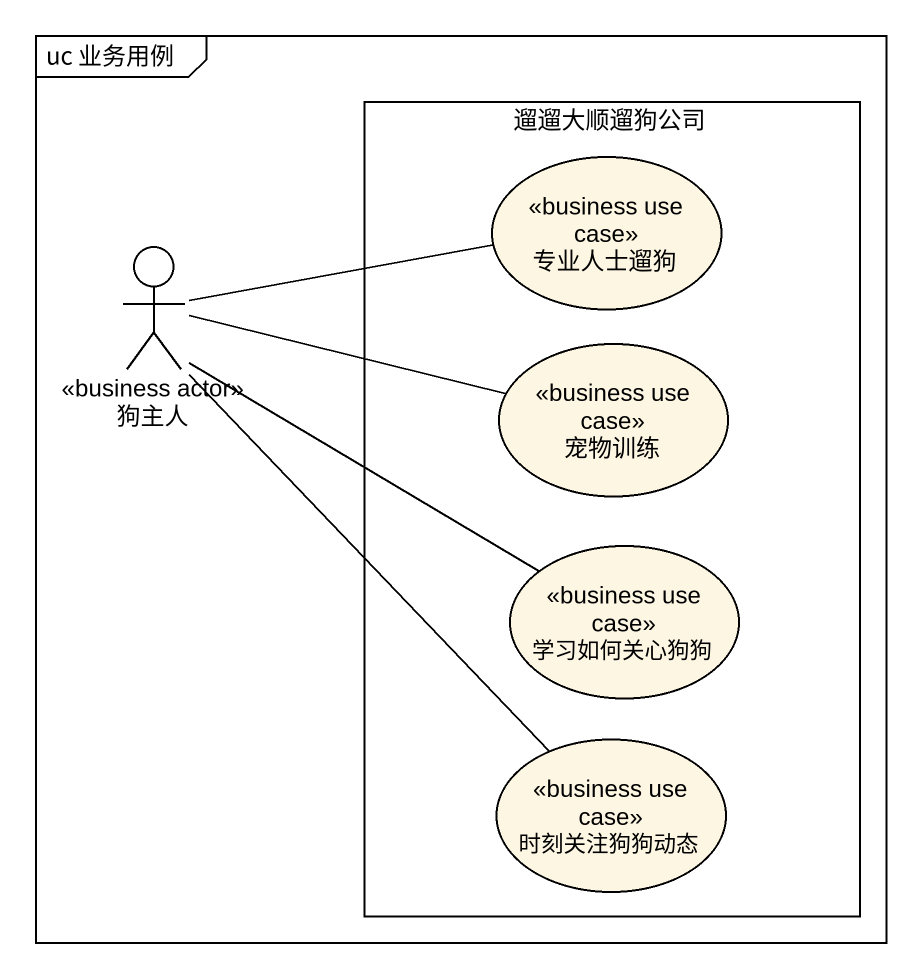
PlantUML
@startuml
mainframe uc 业务用例
rectangle 遛遛大顺遛狗公司 {
  usecase 专业人士遛狗 <<business use case>>
  usecase 宠物训练 <<business use case>>
  usecase 学习如何关心狗狗 <<business use case>>
  usecase 时刻关注狗狗动态 <<business use case>>
}
actor 狗主人 <<business actor>>
狗主人 -right- 专业人士遛狗
狗主人 -right- 宠物训练
狗主人 -right- 学习如何关心狗狗
狗主人 -- 时刻关注狗狗动态
@enduml
